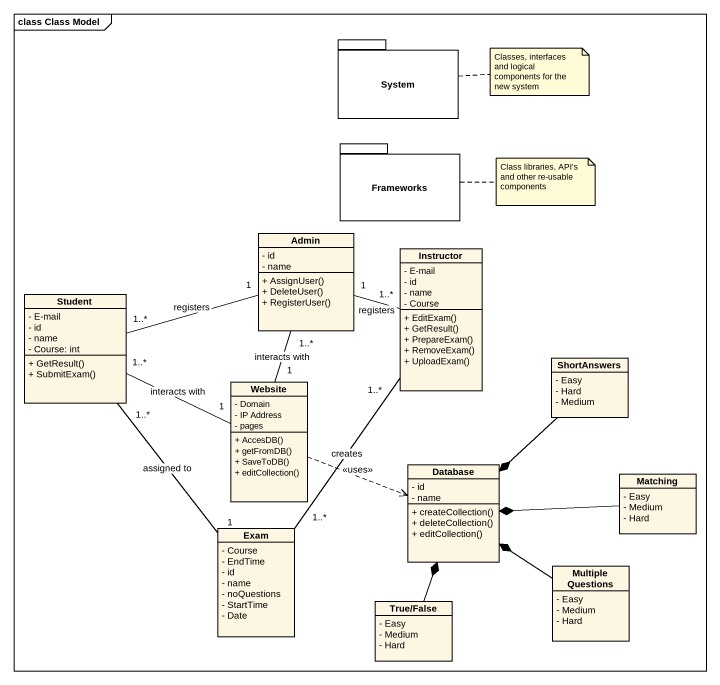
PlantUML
@startuml
mainframe class Class Model
hide circle
hide empty members
skinparam classAttributeIconSize 0
package System {
}
package Frameworks {
}
class Admin {
  - id
  - name
  + AssignUser()
  + DeleteUser()
  + RegisterUser()
}
class Instructor {
  - E-mail
  - id
  - name
  - Course
  + EditExam()
  + GetResult()
  + PrepareExam()
  + RemoveExam()
  + UploadExam()
}
class Student {
  - E-mail
  - id
  - name
  - Course: int
  + GetResult()
  + SubmitExam()
}
class ShortAnswers {
  - Easy
  - Hard
  - Medium
}
class Website {
  - Domain
  - IP Address
  - pages
  + AccesDB()
  + getFromDB()
  + SaveToDB()
  + editCollection()
}
class "Database" as Database_ {
  - id
  - name
  + createCollection()
  + deleteCollection()
  + editCollection()
}
class Matching {
  - Easy
  - Medium
  - Hard
}
class Exam {
  - Course
  - EndTime
  - id
  - name
  - noQuestions
  - StartTime
  - Date
}
class "Multiple Questions" as Multiple_Questions {
  - Easy
  - Medium
  - Hard
}
class "True/False" as True_False {
  - Easy
  - Medium
  - Hard
}
Admin "1" -right- "1..*" Instructor : registers
Admin "1..*" -- "1" Website : interacts with
Instructor "1..*" -- "1..*" Exam : creates
Student "1..*" -right- "1" Admin : registers
Student "1..*" -right- "1" Website : interacts with
Student "1..*" -- "1" Exam : assigned to
ShortAnswers --* Database_
Website .right.> Database_ : <<uses>>
Matching -left-* Database_
Multiple_Questions -up-* Database_
True_False -up-* Database_
note right of System : Classes, interfaces and logical components for the new system
note right of Frameworks : Class libraries, API's and other re-usable components
@enduml
